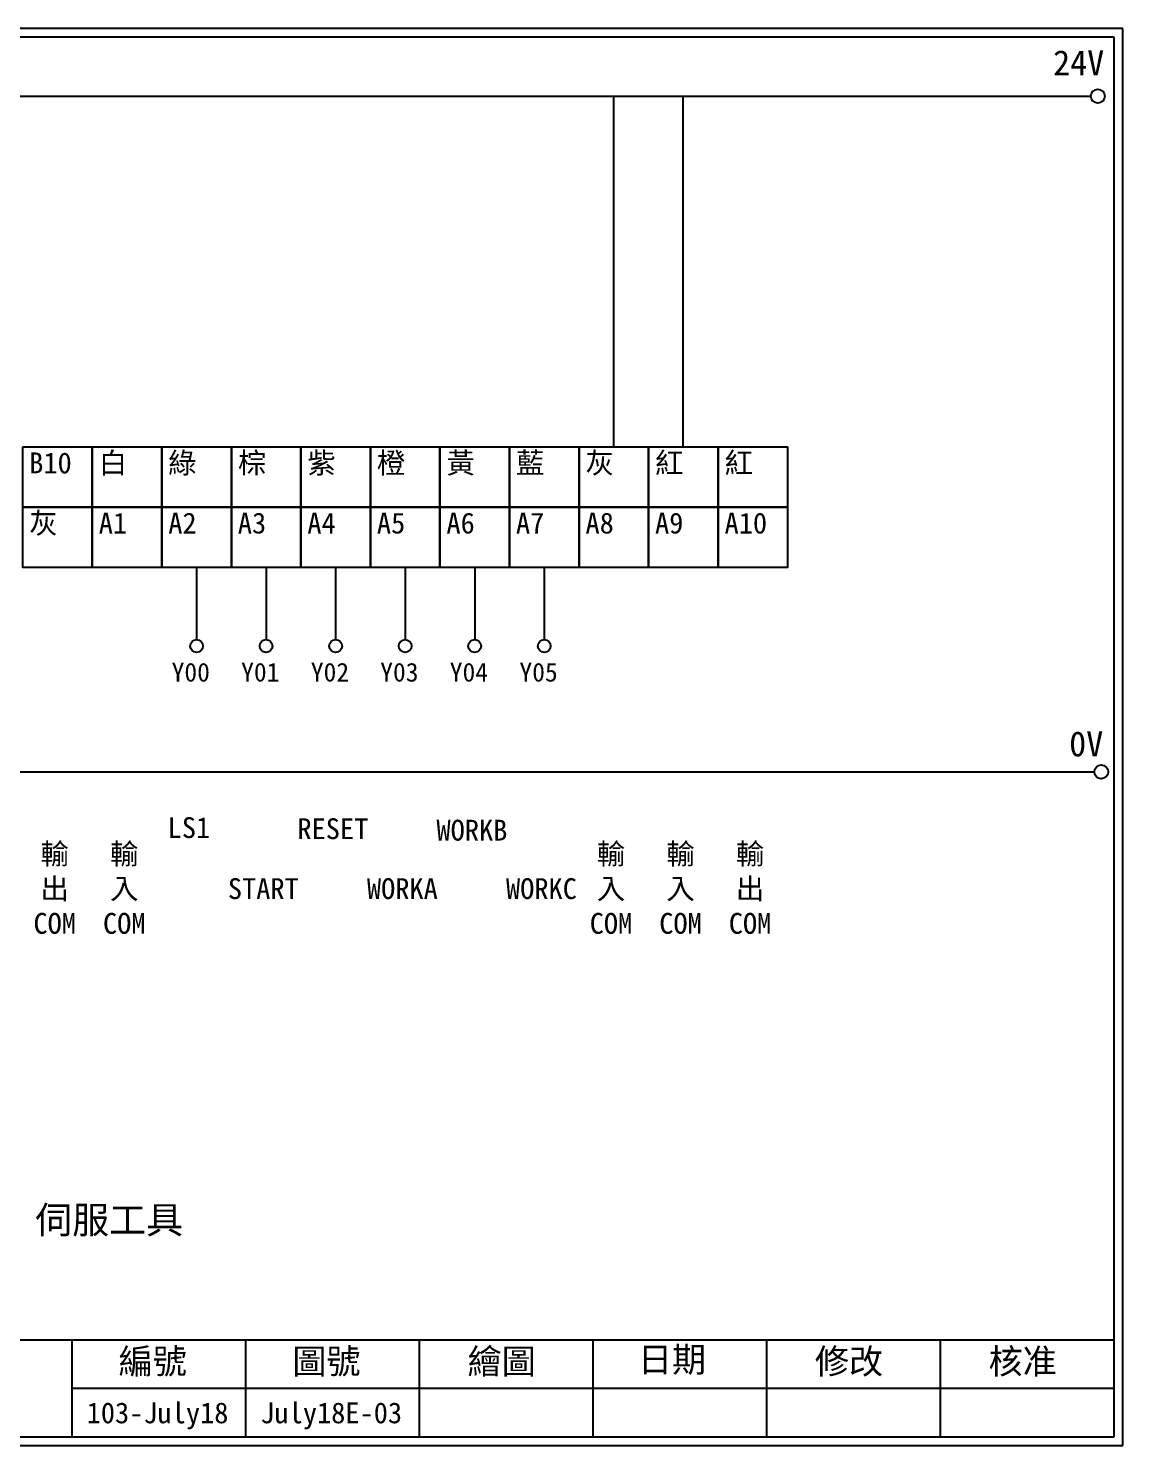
# Model space of a CAD drawing. Extents: x 627 to 914, y 3 to 207.
# Drawn here: x 756.7 to 914.2, y 3 to 207 of the extents above; entities that cross this region are included whole.
import ezdxf

# ---------------------------------------------------------------- set-up
doc = ezdxf.new("R2010")
doc.units = 0
doc.layers.get('0').update_dxf_attribs({"linetype": 'CONTINUOUS'})
doc.layers.add('圖框層', color=7, linetype='CONTINUOUS')
doc.layers.add('標尺寸層', color=3, linetype='CONTINUOUS')
doc.styles.add('CNS', font='romanc.shx', dxfattribs={"bigfont": 'chineset.shx'})
doc.styles.add('STSL', font='kaiu.ttf')

msp = doc.modelspace()

# ---------------------------------------------------------------- linework, layer by layer
for p, q in [((780.88, 129.4), (780.88, 119)), ((790.89, 129.4), (790.89, 119)), ((800.9, 129.4), (800.9, 119)), ((810.91, 129.4), (810.91, 119)), ((820.92, 129.4), (820.92, 119)), ((830.93, 129.4), (830.93, 119))]:
    msp.add_line(p, q)
for points in [[(755.86, 146.73), (765.87, 146.73), (765.87, 138.07), (755.86, 138.07)], [(765.87, 146.73), (775.88, 146.73), (775.88, 138.07), (765.87, 138.07)], [(775.88, 146.73), (785.89, 146.73), (785.89, 138.07), (775.88, 138.07)], [(785.89, 146.73), (795.9, 146.73), (795.9, 138.07), (785.89, 138.07)], [(795.9, 146.73), (805.91, 146.73), (805.91, 138.07), (795.9, 138.07)], [(805.91, 146.73), (815.92, 146.73), (815.92, 138.07), (805.91, 138.07)], [(815.92, 146.73), (825.93, 146.73), (825.93, 138.07), (815.92, 138.07)], [(825.93, 146.73), (835.94, 146.73), (835.94, 138.07), (825.93, 138.07)], [(835.94, 146.73), (845.95, 146.73), (845.95, 138.07), (835.94, 138.07)], [(845.95, 146.73), (855.96, 146.73), (855.96, 138.07), (845.95, 138.07)], [(855.96, 146.73), (865.97, 146.73), (865.97, 138.07), (855.96, 138.07)], [(755.86, 138.07), (765.87, 138.07), (765.87, 129.4), (755.86, 129.4)], [(765.87, 138.07), (775.88, 138.07), (775.88, 129.4), (765.87, 129.4)], [(775.88, 138.07), (785.89, 138.07), (785.89, 129.4), (775.88, 129.4)], [(785.89, 138.07), (795.9, 138.07), (795.9, 129.4), (785.89, 129.4)], [(795.9, 138.07), (805.91, 138.07), (805.91, 129.4), (795.9, 129.4)], [(805.91, 138.07), (815.92, 138.07), (815.92, 129.4), (805.91, 129.4)], [(815.92, 138.07), (825.93, 138.07), (825.93, 129.4), (815.92, 129.4)], [(825.93, 138.07), (835.94, 138.07), (835.94, 129.4), (825.93, 129.4)], [(835.94, 138.07), (845.95, 138.07), (845.95, 129.4), (835.94, 129.4)], [(845.95, 138.07), (855.96, 138.07), (855.96, 129.4), (845.95, 129.4)], [(855.96, 138.07), (865.97, 138.07), (865.97, 129.4), (855.96, 129.4)]]:
    msp.add_lwpolyline(points, close=True)
for centre in [(910.63, 197.22), (911.12, 99.96)]:
    msp.add_circle(centre, 1)
at = {"layer": '圖框層', "color": 7}
for p, q in [((914.2, 206.97), (627.2, 206.97)), ((914.2, 3), (914.2, 206.97)), ((912.95, 205.72), (628.45, 205.72)), ((912.95, 4.25), (912.95, 205.72)), ((628.45, 18.25), (912.95, 18.25)), ((762.95, 4.25), (762.95, 18.25)), ((787.95, 4.25), (787.95, 18.25)), ((812.95, 4.25), (812.95, 18.25)), ((837.95, 4.25), (837.95, 18.25)), ((862.95, 4.25), (862.95, 18.25)), ((887.95, 4.25), (887.95, 18.25)), ((762.95, 11.25), (912.95, 11.25)), ((628.45, 4.25), (912.95, 4.25)), ((627.2, 3), (914.2, 3))]:
    msp.add_line(p, q, dxfattribs=at)
at = {"layer": '標尺寸層', "color": 7}
for p, q in [((632.04, 197.22), (909.63, 197.22)), ((632.25, 99.96), (910.12, 99.96))]:
    msp.add_line(p, q, dxfattribs=at)
at = {"layer": '標尺寸層'}
for p, q in [((840.94, 146.73), (840.94, 197.22)), ((850.95, 146.73), (850.95, 197.22))]:
    msp.add_line(p, q, dxfattribs=at)
at = {"layer": '標尺寸層', "color": 7}
for centre in [(780.88, 118.08), (790.89, 118.08), (800.9, 118.08), (810.91, 118.08), (820.92, 118.08), (830.93, 118.08)]:
    msp.add_circle(centre, 0.92, dxfattribs=at)

# ---------------------------------------------------------------- texts
at = {"char_height": 3, "width": 8.2913, "attachment_point": 1}
for s, insert in [('B10', (756.79, 145.93)), ('{\\fPMingLiU|b0|i0|c136|p18;白}', (766.8, 145.93)), ('{\\fPMingLiU|b0|i0|c136|p18;綠}', (776.81, 145.93)), ('{\\fPMingLiU|b0|i0|c136|p18;棕}', (786.82, 145.93)), ('{\\fPMingLiU|b0|i0|c136|p18;紫}', (796.83, 145.93)), ('{\\fPMingLiU|b0|i0|c136|p18;橙}', (806.84, 145.93)), ('{\\fPMingLiU|b0|i0|c136|p18;黃}', (816.85, 145.93)), ('{\\fPMingLiU|b0|i0|c136|p18;藍}', (826.86, 145.93)), ('{\\fPMingLiU|b0|i0|c136|p18;灰}', (836.87, 145.93)), ('{\\fPMingLiU|b0|i0|c136|p18;紅}', (846.88, 145.93)), ('{\\fPMingLiU|b0|i0|c136|p18;紅}', (856.89, 145.93)), ('{\\fPMingLiU|b0|i0|c136|p18;灰}', (756.79, 137.27)), ('A1', (766.8, 137.27)), ('A2', (776.81, 137.27)), ('A3', (786.82, 137.27)), ('A4', (796.83, 137.27)), ('A5', (806.84, 137.27)), ('A6', (816.85, 137.27)), ('A7', (826.86, 137.27)), ('A8', (836.87, 137.27)), ('A9', (846.88, 137.27)), ('A10', (856.89, 137.27))]:
    msp.add_mtext(s, dxfattribs=dict(at, insert=insert))
at = {"layer": '圖框層', "color": 4, "style": 'STSL'}
for s, height, p in [('24V', 3.6, (904.19, 200.22)), ('Y00', 2.7, (777.29, 112.96)), ('Y01', 2.7, (787.3, 112.96)), ('Y02', 2.7, (797.33, 112.96)), ('Y03', 2.7, (807.32, 112.96)), ('Y04', 2.7, (817.33, 112.96)), ('Y05', 2.7, (827.36, 112.96)), ('0V', 3.6, (906.5, 102.2)), ('編號', 3.6, (769.66, 13.34)), ('圖號', 3.6, (794.66, 13.34)), ('繪圖', 3.6, (819.89, 13.34)), ('日期', 3.6, (844.41, 13.59)), ('修改', 3.6, (869.89, 13.34)), ('核准', 3.6, (894.89, 13.34)), ('103-July18', 3, (765.06, 6.22)), ('July18E-03', 3, (790.06, 6.22))]:
    msp.add_text(s, height=height, dxfattribs=at).set_placement(p)
at = {"layer": '標尺寸層', "color": 7, "attachment_point": 5, "style": 'CNS'}
for s, insert, char_height, width in [('{\\fDFKai-SB|b0|i0|c136|p65;LS1}', (779.78, 91.92), 3, 1.8888), ('{\\fDFKai-SB|b0|i0|c136|p65;RESET}', (800.5, 91.76), 3, 1.8888), ('{\\fDFKai-SB|b0|i0|c136|p65;WORKB}', (820.52, 91.55), 3, 1.8888), ('{\\fDFKai-SB|b0|i0|c136|p65;輸出COM}', (760.46, 83.14), 3, 1.8888), ('{\\fDFKai-SB|b0|i0|c136|p65;輸入COM}', (770.47, 83.14), 3, 1.8888), ('{\\fDFKai-SB|b0|i0|c136|p65;輸入COM}', (840.54, 83.14), 3, 1.8888), ('{\\fDFKai-SB|b0|i0|c136|p65;輸入COM}', (850.55, 83.14), 3, 1.8888), ('{\\fDFKai-SB|b0|i0|c136|p65;輸出COM}', (860.56, 83.14), 3, 1.8888), ('{\\fDFKai-SB|b0|i0|c136|p65;START}', (790.49, 83.14), 3, 1.8888), ('{\\fDFKai-SB|b0|i0|c136|p65;WORKA}', (810.51, 83.14), 3, 1.8888), ('{\\fDFKai-SB|b0|i0|c136|p65;WORKC}', (830.53, 83.14), 3, 1.8888), ('{\\fDFKai-SB|b0|i0|c136|p65;伺服工具}', (768.3, 35.27), 3.9, 27.7582)]:
    msp.add_mtext(s, dxfattribs=dict(at, insert=insert, char_height=char_height, width=width))

doc.saveas('drawing.dxf')
